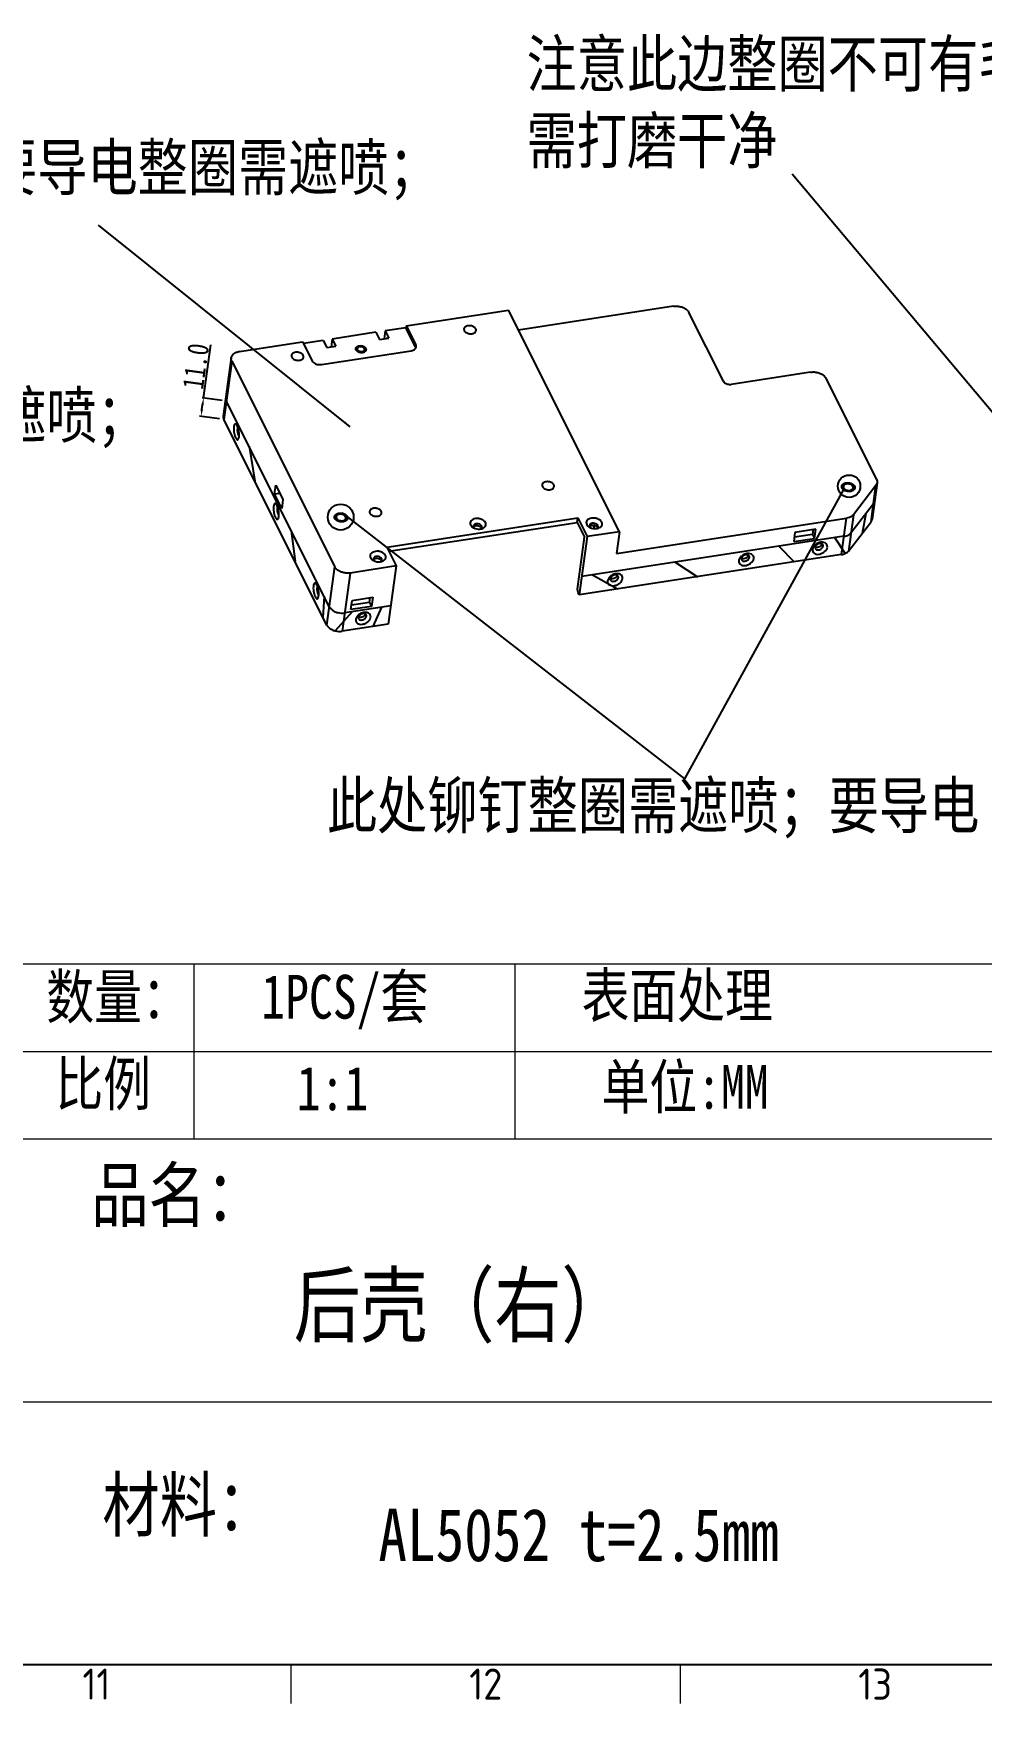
# Model space of a CAD drawing. Header units: inches. Extents: x 15988 to 16924, y -985 to -323.
# Drawn here: x 16586.7 to 16722.3, y -968.2 to -729.3 of the extents above; entities that cross this region are included whole.
import ezdxf
from ezdxf.enums import TextEntityAlignment as Align

# ---------------------------------------------------------------- set-up
doc = ezdxf.new("R2010")
doc.units = ezdxf.units.IN
doc.header["$MEASUREMENT"] = 0
doc.layers.add('DIM', color=1, linetype='Continuous', lineweight=5)
for name, color, linetype in [('图框', 7, 'Continuous'), ('明细栏', 4, 'Continuous'), ('注释', 5, 'Continuous')]:
    doc.layers.add(name, color=color, linetype=linetype)
doc.styles.add('ISO Proportional', font='isocp.shx')
doc.styles.add('字母和汉字', font='arial.ttf', dxfattribs={"width": 0.8})
doc.styles.add('汉字专用', font='', dxfattribs={"width": 0.8})
doc.styles.get('汉字专用').set_extended_font_data('SimSun')
doc.dimstyles.new('1', dxfattribs={"dimtxt": 3, "dimasz": 1, "dimexe": 0.2, "dimexo": 0.625, "dimgap": 0.2, "dimtad": 1, "dimdec": 1, "dimzin": 1, "dimdsep": 46, "dimtxsty": '汉字专用', "dimcen": 2.5, "dimclrd": 256, "dimclre": 256, "dimclrt": 256, "dimadec": 0, "dimazin": 0, "dimtfac": 1, "dimtdec": 1, "dimtmove": 0, "dimatfit": 3, "dimfxl": 0, "dimarcsym": 0})

# ---------------------------------------------------------------- blocks, each defined once
blk = doc.blocks.new('*D103')
at = {"layer": 'Defpoints', "color": 0}
for p in [(16611.07, -781.47), (16614.35, -781.91), (16613.99, -784.53)]:
    blk.add_point(p, dxfattribs=at)
at = {"layer": 'DIM', "lineweight": -2}
for p, q in [((16611.07, -781.47), (16612.11, -773.84)), ((16610.85, -783.09), (16610.93, -782.46)), ((16613.73, -781.83), (16610.87, -781.44)), ((16613.37, -784.45), (16610.51, -784.06))]:
    blk.add_line(p, q, dxfattribs=at)
at = {"layer": 'DIM'}
for points in [[(16610.68, -783.07), (16611.01, -783.11), (16610.71, -784.08)], [(16611.1, -782.48), (16610.77, -782.44), (16611.07, -781.47)]]:
    blk.add_solid(points, dxfattribs=at)
at = {"layer": 'DIM', "insert": (16609.97, -776.93), "char_height": 3, "attachment_point": 5, "rotation": 82.2252, "style": '汉字专用'}
blk.add_mtext('11.0', dxfattribs=at)

msp = doc.modelspace()

# ---------------------------------------------------------------- linework, layer by layer
at = {"color": 7, "linetype": 'Continuous'}
for p, q in [((16640.05, -771.15), (16654.7, -768.9)), ((16670.55, -800.58), (16654.7, -768.9)), ((16678.29, -768.35), (16656.12, -771.75)), ((16640.02, -771.41), (16637.06, -771.87)), ((16640.05, -771.15), (16640.02, -771.41)), ((16641.39, -774.14), (16640.02, -771.41)), ((16640.05, -771.15), (16641.42, -773.88)), ((16685.42, -779.07), (16680.5, -769.24)), ((16616.2, -774.81), (16625.25, -773.42)), ((16625.25, -773.42), (16626.62, -776.15)), ((16628.17, -773.23), (16625.37, -773.66)), ((16628.17, -773.23), (16628.69, -774.25)), ((16629.49, -773.03), (16629.34, -774.15)), ((16635.74, -772.07), (16629.49, -773.03)), ((16629.49, -773.03), (16630, -774.05)), ((16635.74, -772.07), (16636.25, -773.09)), ((16636.25, -773.09), (16637.57, -772.89)), ((16637.06, -771.87), (16636.9, -772.99)), ((16637.06, -771.87), (16637.57, -772.89)), ((16637.29, -772.83), (16637.27, -772.94)), ((16637.29, -772.83), (16637.34, -772.93)), ((16615.04, -775.71), (16613.9, -784.04)), ((16627.94, -776.68), (16640.78, -774.71)), ((16628.69, -774.25), (16630, -774.05)), ((16629.72, -773.99), (16629.71, -774.1)), ((16629.72, -773.99), (16629.77, -774.09)), ((16633.35, -774.03), (16633.25, -774.05)), ((16641.39, -774.14), (16641.42, -773.88)), ((16615.13, -776.2), (16613.99, -784.53)), ((16615.13, -776.2), (16629.84, -805.6)), ((16697.88, -777.77), (16686.53, -779.51)), ((16707.32, -793.09), (16700.1, -778.65)), ((16628.71, -813.93), (16613.99, -784.53)), ((16616.1, -787.26), (16616.15, -787.05)), ((16621.24, -795.23), (16621.42, -793.92)), ((16622.01, -795.11), (16621.24, -795.23)), ((16622.27, -797.28), (16621.24, -795.23)), ((16621.42, -793.92), (16622.44, -795.97)), ((16702.45, -794.44), (16702.4, -794.37)), ((16707.24, -793.97), (16704.01, -798.15)), ((16706.53, -799.16), (16707.24, -793.97)), ((16707.41, -793.58), (16706.7, -798.77)), ((16622.44, -795.97), (16622.27, -797.28)), ((16621.79, -798.64), (16621.84, -798.42)), ((16629.91, -798.78), (16629.87, -798.71)), ((16637.29, -802.79), (16664.6, -798.6)), ((16637.59, -803.38), (16664.51, -799.25)), ((16664.51, -799.25), (16664.6, -798.6)), ((16664.51, -799.25), (16665.57, -801.37)), ((16664.6, -798.6), (16665.95, -801.28)), ((16667.04, -800.14), (16666.78, -799.64)), ((16670.13, -803.71), (16703.01, -798.66)), ((16702.3, -803.86), (16703.01, -798.66)), ((16704.01, -798.15), (16703.3, -803.35)), ((16703.3, -803.35), (16706.53, -799.16)), ((16664.56, -808.78), (16665.57, -801.37)), ((16665.95, -801.28), (16664.81, -809.61)), ((16670.55, -800.58), (16665.95, -801.28)), ((16670.55, -800.58), (16670.13, -803.71)), ((16695.66, -800.69), (16695.49, -801.99)), ((16695.49, -801.99), (16698.45, -801.54)), ((16698.16, -800.97), (16695.57, -801.37)), ((16698.62, -800.23), (16695.66, -800.69)), ((16698.25, -800.29), (16698.16, -800.97)), ((16698.16, -800.97), (16698.45, -801.54)), ((16698.45, -801.54), (16698.62, -800.23)), ((16637.29, -802.79), (16638.64, -805.48)), ((16702.3, -803.86), (16664.81, -809.61)), ((16688.07, -804.44), (16688, -804.41)), ((16698.6, -802.82), (16698.53, -802.8)), ((16628.71, -813.93), (16629.84, -805.6)), ((16632.06, -806.49), (16630.92, -814.81)), ((16638.64, -805.48), (16632.06, -806.49)), ((16638.64, -805.48), (16637.5, -813.8)), ((16664.64, -809.27), (16664.56, -808.78)), ((16664.81, -809.61), (16664.64, -809.27)), ((16669.31, -807.32), (16669.25, -807.29)), ((16627.49, -810.02), (16627.54, -809.8)), ((16632.15, -811.71), (16632.33, -810.41)), ((16635.11, -811.26), (16632.15, -811.71)), ((16634.83, -810.69), (16632.24, -811.09)), ((16632.33, -810.41), (16635.29, -809.95)), ((16634.83, -810.69), (16634.92, -810.01)), ((16634.83, -810.69), (16635.11, -811.26)), ((16635.29, -809.95), (16635.11, -811.26)), ((16637.5, -813.8), (16630.92, -814.81)), ((16633.29, -812.85), (16633.22, -812.82))]:
    msp.add_line(p, q, dxfattribs=at)
at = {"color": 2, "linetype": 'Continuous'}
for p, q in [((16629.06, -811.31), (16614.35, -781.91)), ((16617.58, -788.37), (16618.42, -793.37)), ((16703.65, -800.75), (16706.89, -796.57)), ((16705.78, -798), (16705.25, -800.82)), ((16623.62, -800.44), (16624.16, -804.85)), ((16702.66, -801.24), (16665.17, -807)), ((16701.36, -801.44), (16702.85, -803.7)), ((16693.34, -802.67), (16695.54, -804.9)), ((16666.72, -806.76), (16670.3, -808.77)), ((16678.51, -804.95), (16681.7, -807.02)), ((16628.31, -809.82), (16628.16, -812.83)), ((16637.86, -811.19), (16631.28, -812.2)), ((16636.54, -811.39), (16635.31, -814.14)), ((16632.33, -812.04), (16629.91, -814.76))]:
    msp.add_line(p, q, dxfattribs=at)
for centre, radius in [((16703.4, -794.08), 1.6), ((16630.69, -798.49), 1.85)]:
    msp.add_circle(centre, radius, dxfattribs=at)
at = {"color": 7, "linetype": 'Continuous'}
for centre, radius, start, end in [((16633.17, -774.43), 0.325, 172.2756, 184.0852), ((16633.98, -774.54), 0.302, 352.2178, 358.3883), ((16633.99, -774.54), 0.325, 352.2756, 4.0852), ((16702.9, -794.1), 0.564, 206.6045, 209.1925), ((16630.36, -798.44), 0.564, 206.6045, 209.1925), ((16650.18, -799.64), 0.565, 228.1492, 230.5476), ((16650.49, -800.18), 0.367, 26.6277, 30.9205), ((16650.51, -800.17), 0.337, 19.9609, 26.6361), ((16650.62, -799.89), 0.264, 352.2207, 358.6869), ((16666.8, -799.58), 0.565, 228.1492, 230.5476), ((16667.11, -800.12), 0.367, 26.6277, 30.9205), ((16667.13, -800.11), 0.337, 19.9609, 26.6361), ((16667.24, -799.83), 0.264, 352.2207, 358.6869), ((16699.59, -803.69), 1.61, 106.4906, 111.6793), ((16635.87, -804.33), 0.565, 228.1492, 230.5476), ((16636.18, -804.87), 0.367, 26.6277, 30.9205), ((16636.21, -804.85), 0.337, 19.9609, 26.6361), ((16636.31, -804.58), 0.264, 352.2207, 358.6869), ((16689.07, -805.31), 1.61, 106.4906, 111.6793), ((16670.31, -808.18), 1.61, 106.4906, 111.6793), ((16634.28, -813.71), 1.61, 106.4906, 111.6793)]:
    msp.add_arc(centre, radius, start, end, dxfattribs=at)
for points, knots in [([(16678.29, -768.35), (16678.51, -768.32), (16678.91, -768.31), (16679.46, -768.43), (16680.02, -768.67), (16680.38, -768.99), (16680.5, -769.24)], [0, 0, 0, 0, 0.268043, 0.471751, 0.666787, 1, 1, 1, 1]), ([(16650.01, -771.58), (16649.94, -771.44), (16649.72, -771.26), (16649.38, -771.15), (16649.09, -771.11), (16648.81, -771.15), (16648.57, -771.24), (16648.39, -771.39), (16648.33, -771.52), (16648.32, -771.59)], [0, 0, 0, 0, 0.240368, 0.382103, 0.527399, 0.666911, 0.793036, 0.902582, 1, 1, 1, 1]), ([(16648.32, -771.59), (16648.32, -771.61), (16648.32, -771.69), (16648.34, -771.78), (16648.37, -771.83)], [0, 0, 0, 0, 0.243299, 1, 1, 1, 1]), ([(16648.37, -771.83), (16648.44, -771.98), (16648.66, -772.16), (16649, -772.27), (16649.29, -772.3), (16649.57, -772.27), (16649.81, -772.18), (16649.99, -772.03), (16650.05, -771.89), (16650.06, -771.83)], [0, 0, 0, 0, 0.240368, 0.382103, 0.527399, 0.666911, 0.793036, 0.902582, 1, 1, 1, 1]), ([(16650.06, -771.83), (16650.06, -771.81), (16650.07, -771.72), (16650.04, -771.64), (16650.01, -771.58)], [0, 0, 0, 0, 0.243299, 1, 1, 1, 1]), ([(16615.13, -776.2), (16615.09, -776.12), (16615.03, -775.96), (16615.03, -775.79), (16615.04, -775.71)], [0, 0, 0, 0, 0.513186, 1, 1, 1, 1]), ([(16615.04, -775.71), (16615.05, -775.6), (16615.14, -775.38), (16615.4, -775.1), (16615.77, -774.91), (16616.05, -774.83), (16616.2, -774.81)], [0, 0, 0, 0, 0.212761, 0.445426, 0.708143, 1, 1, 1, 1]), ([(16623.65, -775.38), (16623.65, -775.4), (16623.64, -775.48), (16623.66, -775.56), (16623.69, -775.62)], [0, 0, 0, 0, 0.243299, 1, 1, 1, 1]), ([(16625.34, -775.37), (16625.26, -775.22), (16625.04, -775.05), (16624.7, -774.93), (16624.41, -774.9), (16624.13, -774.93), (16623.89, -775.03), (16623.72, -775.18), (16623.66, -775.31), (16623.65, -775.38)], [0, 0, 0, 0, 0.240368, 0.382103, 0.527399, 0.666911, 0.793036, 0.902582, 1, 1, 1, 1]), ([(16623.69, -775.62), (16623.77, -775.77), (16623.99, -775.94), (16624.33, -776.06), (16624.62, -776.09), (16624.9, -776.06), (16625.14, -775.96), (16625.31, -775.81), (16625.37, -775.68), (16625.38, -775.61)], [0, 0, 0, 0, 0.240368, 0.382103, 0.527399, 0.666911, 0.793036, 0.902582, 1, 1, 1, 1]), ([(16625.38, -775.61), (16625.38, -775.59), (16625.39, -775.51), (16625.37, -775.43), (16625.34, -775.37)], [0, 0, 0, 0, 0.243299, 1, 1, 1, 1]), ([(16626.62, -776.15), (16626.66, -776.25), (16626.87, -776.48), (16627.34, -776.69), (16627.74, -776.71), (16627.94, -776.68)], [0, 0, 0, 0, 0.215106, 0.59679, 1, 1, 1, 1]), ([(16632.85, -774.38), (16632.86, -774.36), (16632.87, -774.31), (16632.9, -774.25), (16632.95, -774.19), (16633.03, -774.11), (16633.16, -774.04), (16633.28, -774.01), (16633.34, -774)], [0, 0, 0, 0, 0.105385, 0.213506, 0.326693, 0.446598, 0.708772, 1, 1, 1, 1]), ([(16632.89, -774.59), (16632.88, -774.57), (16632.86, -774.52), (16632.85, -774.47), (16632.85, -774.45)], [0, 0, 0, 0, 0.511202, 1, 1, 1, 1]), ([(16632.89, -774.39), (16632.89, -774.4), (16632.88, -774.47), (16632.9, -774.54), (16632.93, -774.58)], [0, 0, 0, 0, 0.243304, 1, 1, 1, 1]), ([(16633.82, -774.96), (16633.73, -774.98), (16633.59, -774.98), (16633.4, -774.94), (16633.26, -774.9), (16633.14, -774.84), (16633.04, -774.77), (16632.95, -774.68), (16632.91, -774.62), (16632.89, -774.59)], [0, 0, 0, 0, 0.266822, 0.40266, 0.536019, 0.664191, 0.784975, 0.896982, 1, 1, 1, 1]), ([(16632.93, -774.58), (16632.98, -774.7), (16633.23, -774.89), (16633.59, -774.96), (16633.89, -774.93), (16634.08, -774.86), (16634.22, -774.74), (16634.27, -774.63), (16634.28, -774.58)], [0, 0, 0, 0, 0.240815, 0.526509, 0.666295, 0.792643, 0.902397, 1, 1, 1, 1]), ([(16633.25, -774.05), (16633.21, -774.06), (16633.09, -774.1), (16632.98, -774.19), (16632.94, -774.26)], [0, 0, 0, 0, 0.279513, 1, 1, 1, 1]), ([(16634.08, -774.41), (16634.06, -774.36), (16634.01, -774.31), (16633.93, -774.25), (16633.84, -774.19), (16633.7, -774.14), (16633.52, -774.13), (16633.36, -774.14), (16633.23, -774.19), (16633.15, -774.25), (16633.11, -774.3), (16633.08, -774.35), (16633.07, -774.39), (16633.06, -774.41)], [0, 0, 0, 0, 0.112999, 0.175945, 0.24262, 0.383707, 0.528307, 0.667179, 0.792703, 0.849452, 0.902274, 0.951998, 1, 1, 1, 1]), ([(16633.06, -774.41), (16633.06, -774.43), (16633.06, -774.49), (16633.08, -774.53), (16633.09, -774.56)], [0, 0, 0, 0, 0.486808, 1, 1, 1, 1]), ([(16633.09, -774.56), (16633.11, -774.6), (16633.16, -774.66), (16633.24, -774.72), (16633.33, -774.77), (16633.47, -774.82), (16633.65, -774.84), (16633.81, -774.82), (16633.94, -774.77), (16634.02, -774.71), (16634.06, -774.67), (16634.09, -774.61), (16634.1, -774.57), (16634.1, -774.55)], [0, 0, 0, 0, 0.112999, 0.175945, 0.24262, 0.383707, 0.528307, 0.667179, 0.792703, 0.849452, 0.902274, 0.951998, 1, 1, 1, 1]), ([(16633.34, -774), (16633.44, -773.99), (16633.58, -773.99), (16633.77, -774.02), (16633.9, -774.06), (16634.03, -774.12), (16634.13, -774.19), (16634.22, -774.28), (16634.26, -774.34), (16634.28, -774.38)], [0, 0, 0, 0, 0.266822, 0.40266, 0.536019, 0.664191, 0.784975, 0.896982, 1, 1, 1, 1]), ([(16634.24, -774.38), (16634.21, -774.32), (16634.07, -774.16), (16633.75, -774.02), (16633.48, -774.01), (16633.35, -774.03)], [0, 0, 0, 0, 0.215237, 0.59744, 1, 1, 1, 1]), ([(16633.39, -774.79), (16633.44, -774.78), (16633.54, -774.79), (16633.64, -774.81), (16633.69, -774.83)], [0, 0, 0, 0, 0.499985, 1, 1, 1, 1]), ([(16634.32, -774.58), (16634.31, -774.6), (16634.3, -774.65), (16634.27, -774.72), (16634.22, -774.78), (16634.14, -774.85), (16634.01, -774.92), (16633.89, -774.95), (16633.82, -774.96)], [0, 0, 0, 0, 0.105385, 0.213506, 0.326693, 0.446598, 0.708772, 1, 1, 1, 1]), ([(16634.1, -774.55), (16634.11, -774.53), (16634.11, -774.48), (16634.09, -774.43), (16634.08, -774.41)], [0, 0, 0, 0, 0.486808, 1, 1, 1, 1]), ([(16634.28, -774.54), (16634.28, -774.53), (16634.28, -774.47), (16634.26, -774.42), (16634.24, -774.38)], [0, 0, 0, 0, 0.242997, 1, 1, 1, 1]), ([(16634.28, -774.38), (16634.29, -774.4), (16634.31, -774.44), (16634.32, -774.49), (16634.32, -774.51)], [0, 0, 0, 0, 0.511202, 1, 1, 1, 1]), ([(16640.78, -774.71), (16640.87, -774.7), (16641.04, -774.66), (16641.26, -774.54), (16641.41, -774.38), (16641.47, -774.24), (16641.47, -774.17)], [0, 0, 0, 0, 0.291833, 0.554624, 0.787273, 1, 1, 1, 1]), ([(16641.39, -774.14), (16641.39, -774.16), (16641.42, -774.21), (16641.43, -774.27), (16641.44, -774.31)], [0, 0, 0, 0, 0.257869, 1, 1, 1, 1]), ([(16641.47, -774.17), (16641.48, -774.15), (16641.48, -774.05), (16641.46, -773.95), (16641.42, -773.88)], [0, 0, 0, 0, 0.243161, 1, 1, 1, 1]), ([(16697.88, -777.77), (16698.1, -777.73), (16698.5, -777.73), (16699.05, -777.85), (16699.61, -778.09), (16699.97, -778.4), (16700.1, -778.65)], [0, 0, 0, 0, 0.268043, 0.471751, 0.666787, 1, 1, 1, 1]), ([(16685.42, -779.07), (16685.46, -779.15), (16685.63, -779.34), (16686.03, -779.51), (16686.36, -779.53), (16686.53, -779.51)], [0, 0, 0, 0, 0.215106, 0.59679, 1, 1, 1, 1]), ([(16613.9, -784.04), (16613.89, -784.12), (16613.89, -784.29), (16613.95, -784.45), (16613.99, -784.53)], [0, 0, 0, 0, 0.486971, 1, 1, 1, 1]), ([(16615.41, -785.57), (16615.39, -785.68), (16615.38, -785.93), (16615.41, -786.3), (16615.49, -786.68), (16615.58, -786.97), (16615.66, -787.17), (16615.73, -787.28), (16615.8, -787.37), (16615.87, -787.42), (16615.94, -787.44), (16616.01, -787.41), (16616.06, -787.35), (16616.08, -787.29), (16616.1, -787.26)], [0, 0, 0, 0, 0.150125, 0.322417, 0.497729, 0.656329, 0.723985, 0.781658, 0.828553, 0.86508, 0.894067, 0.921988, 0.956026, 1, 1, 1, 1]), ([(16615.79, -785.3), (16615.78, -785.27), (16615.74, -785.23), (16615.67, -785.19), (16615.61, -785.18), (16615.55, -785.2), (16615.5, -785.26), (16615.44, -785.38), (16615.42, -785.49), (16615.41, -785.57)], [0, 0, 0, 0, 0.135895, 0.243279, 0.330893, 0.416529, 0.519129, 0.649276, 1, 1, 1, 1]), ([(16616.15, -787.05), (16616.17, -786.9), (16616.17, -786.57), (16616.11, -786.09), (16615.99, -785.66), (16615.87, -785.39), (16615.79, -785.3)], [0, 0, 0, 0, 0.248492, 0.531891, 0.798136, 1, 1, 1, 1]), ([(16615.98, -785.67), (16615.96, -785.69), (16615.92, -785.75), (16615.91, -785.82), (16615.91, -785.86)], [0, 0, 0, 0, 0.40676, 1, 1, 1, 1]), ([(16615.91, -785.86), (16615.89, -786), (16615.91, -786.3), (16615.98, -786.58), (16616.04, -786.71)], [0, 0, 0, 0, 0.5039, 1, 1, 1, 1]), ([(16616.04, -786.71), (16616.06, -786.74), (16616.09, -786.8), (16616.13, -786.84), (16616.16, -786.85)], [0, 0, 0, 0, 0.588158, 1, 1, 1, 1]), ([(16659.49, -793.89), (16659.49, -793.91), (16659.48, -793.99), (16659.5, -794.08), (16659.53, -794.13)], [0, 0, 0, 0, 0.243299, 1, 1, 1, 1]), ([(16661.18, -793.88), (16661.1, -793.74), (16660.88, -793.56), (16660.54, -793.45), (16660.25, -793.41), (16659.97, -793.45), (16659.73, -793.54), (16659.56, -793.69), (16659.5, -793.82), (16659.49, -793.89)], [0, 0, 0, 0, 0.240368, 0.382103, 0.527399, 0.666911, 0.793036, 0.902582, 1, 1, 1, 1]), ([(16659.53, -794.13), (16659.61, -794.28), (16659.83, -794.45), (16660.17, -794.57), (16660.46, -794.6), (16660.74, -794.57), (16660.98, -794.48), (16661.15, -794.33), (16661.21, -794.19), (16661.22, -794.13)], [0, 0, 0, 0, 0.240368, 0.382103, 0.527399, 0.666911, 0.793036, 0.902582, 1, 1, 1, 1]), ([(16661.22, -794.13), (16661.22, -794.11), (16661.23, -794.02), (16661.21, -793.94), (16661.18, -793.88)], [0, 0, 0, 0, 0.243299, 1, 1, 1, 1]), ([(16702.34, -794.08), (16702.35, -794.05), (16702.37, -793.98), (16702.42, -793.88), (16702.5, -793.8), (16702.6, -793.72), (16702.73, -793.66), (16702.86, -793.62), (16703.01, -793.59), (16703.22, -793.58), (16703.43, -793.6), (16703.63, -793.66), (16703.78, -793.72), (16703.9, -793.79), (16704.05, -793.9), (16704.13, -794), (16704.17, -794.08)], [0, 0, 0, 0, 0.047961, 0.097644, 0.150421, 0.207122, 0.268016, 0.332888, 0.40114, 0.471899, 0.616376, 0.687983, 0.757584, 0.824203, 0.887097, 1, 1, 1, 1]), ([(16702.39, -794.35), (16702.37, -794.31), (16702.35, -794.24), (16702.34, -794.15), (16702.34, -794.11), (16702.34, -794.08)], [0, 0, 0, 0, 0.512402, 0.757928, 1, 1, 1, 1]), ([(16704.1, -794.09), (16704.03, -793.94), (16703.81, -793.77), (16703.47, -793.65), (16703.18, -793.62), (16702.9, -793.65), (16702.66, -793.74), (16702.48, -793.89), (16702.42, -794.03), (16702.41, -794.09)], [0, 0, 0, 0, 0.240358, 0.382096, 0.527397, 0.66691, 0.793037, 0.902586, 1, 1, 1, 1]), ([(16702.41, -794.09), (16702.41, -794.11), (16702.41, -794.2), (16702.43, -794.28), (16702.46, -794.34)], [0, 0, 0, 0, 0.243292, 1, 1, 1, 1]), ([(16704.22, -794.34), (16704.21, -794.37), (16704.19, -794.44), (16704.14, -794.53), (16704.07, -794.62), (16703.94, -794.72), (16703.78, -794.79), (16703.61, -794.83), (16703.41, -794.85), (16703.16, -794.83), (16702.92, -794.77), (16702.74, -794.69), (16702.59, -794.6), (16702.5, -794.51), (16702.45, -794.44)], [0, 0, 0, 0, 0.047594, 0.096722, 0.148636, 0.204142, 0.326501, 0.393149, 0.462492, 0.605417, 0.747448, 0.815727, 0.880985, 1, 1, 1, 1]), ([(16702.46, -794.34), (16702.53, -794.48), (16702.75, -794.66), (16703.09, -794.77), (16703.38, -794.81), (16703.66, -794.77), (16703.9, -794.68), (16704.08, -794.53), (16704.14, -794.4), (16704.15, -794.33)], [0, 0, 0, 0, 0.240358, 0.382096, 0.527397, 0.66691, 0.793037, 0.902586, 1, 1, 1, 1]), ([(16702.59, -794.12), (16702.58, -794.15), (16702.58, -794.22), (16702.61, -794.28), (16702.62, -794.31)], [0, 0, 0, 0, 0.486808, 1, 1, 1, 1]), ([(16703.94, -794.11), (16703.91, -794.06), (16703.85, -793.98), (16703.74, -793.9), (16703.61, -793.83), (16703.43, -793.76), (16703.2, -793.74), (16702.97, -793.76), (16702.81, -793.83), (16702.7, -793.9), (16702.64, -793.97), (16702.6, -794.04), (16702.59, -794.09), (16702.59, -794.12)], [0, 0, 0, 0, 0.112999, 0.175945, 0.24262, 0.383707, 0.528307, 0.667179, 0.792703, 0.849452, 0.902274, 0.951998, 1, 1, 1, 1]), ([(16702.62, -794.31), (16702.65, -794.37), (16702.71, -794.44), (16702.82, -794.53), (16702.95, -794.6), (16703.13, -794.66), (16703.36, -794.69), (16703.58, -794.66), (16703.75, -794.6), (16703.85, -794.52), (16703.91, -794.46), (16703.96, -794.38), (16703.97, -794.33), (16703.97, -794.31)], [0, 0, 0, 0, 0.112999, 0.175945, 0.24262, 0.383707, 0.528307, 0.667179, 0.792703, 0.849452, 0.902274, 0.951998, 1, 1, 1, 1]), ([(16703.97, -794.31), (16703.98, -794.27), (16703.98, -794.21), (16703.95, -794.14), (16703.94, -794.11)], [0, 0, 0, 0, 0.486808, 1, 1, 1, 1]), ([(16704.15, -794.33), (16704.15, -794.31), (16704.15, -794.23), (16704.13, -794.14), (16704.1, -794.09)], [0, 0, 0, 0, 0.243292, 1, 1, 1, 1]), ([(16704.17, -794.08), (16704.19, -794.12), (16704.21, -794.18), (16704.22, -794.27), (16704.22, -794.32), (16704.22, -794.34)], [0, 0, 0, 0, 0.512402, 0.757928, 1, 1, 1, 1]), ([(16707.41, -793.58), (16707.41, -793.61), (16707.38, -793.75), (16707.31, -793.88), (16707.24, -793.97)], [0, 0, 0, 0, 0.244811, 1, 1, 1, 1]), ([(16707.32, -793.09), (16707.36, -793.17), (16707.42, -793.33), (16707.42, -793.5), (16707.41, -793.58)], [0, 0, 0, 0, 0.513072, 1, 1, 1, 1]), ([(16621.1, -796.94), (16621.09, -797.06), (16621.08, -797.3), (16621.11, -797.68), (16621.18, -798.06), (16621.27, -798.35), (16621.36, -798.55), (16621.43, -798.66), (16621.49, -798.74), (16621.56, -798.8), (16621.64, -798.82), (16621.7, -798.79), (16621.76, -798.72), (16621.78, -798.67), (16621.79, -798.64)], [0, 0, 0, 0, 0.150125, 0.322417, 0.497729, 0.656329, 0.723985, 0.781658, 0.828553, 0.86508, 0.894067, 0.921988, 0.956026, 1, 1, 1, 1]), ([(16621.49, -796.68), (16621.47, -796.65), (16621.43, -796.61), (16621.37, -796.57), (16621.3, -796.55), (16621.24, -796.58), (16621.19, -796.63), (16621.13, -796.75), (16621.11, -796.86), (16621.1, -796.94)], [0, 0, 0, 0, 0.135895, 0.243279, 0.330893, 0.416529, 0.519129, 0.649276, 1, 1, 1, 1]), ([(16621.84, -798.42), (16621.86, -798.27), (16621.86, -797.95), (16621.8, -797.47), (16621.68, -797.03), (16621.56, -796.77), (16621.49, -796.68)], [0, 0, 0, 0, 0.248492, 0.531891, 0.798136, 1, 1, 1, 1]), ([(16621.6, -797.23), (16621.58, -797.38), (16621.6, -797.67), (16621.67, -797.96), (16621.74, -798.09)], [0, 0, 0, 0, 0.5039, 1, 1, 1, 1]), ([(16621.67, -797.05), (16621.65, -797.06), (16621.62, -797.13), (16621.61, -797.19), (16621.6, -797.23)], [0, 0, 0, 0, 0.40676, 1, 1, 1, 1]), ([(16636.5, -797.67), (16636.43, -797.52), (16636.21, -797.35), (16635.87, -797.23), (16635.58, -797.2), (16635.3, -797.23), (16635.06, -797.33), (16634.88, -797.48), (16634.82, -797.61), (16634.81, -797.68)], [0, 0, 0, 0, 0.240368, 0.382103, 0.527399, 0.666911, 0.793036, 0.902582, 1, 1, 1, 1]), ([(16634.81, -797.68), (16634.81, -797.7), (16634.8, -797.78), (16634.83, -797.86), (16634.86, -797.92)], [0, 0, 0, 0, 0.243299, 1, 1, 1, 1]), ([(16636.55, -797.91), (16636.55, -797.89), (16636.55, -797.81), (16636.53, -797.73), (16636.5, -797.67)], [0, 0, 0, 0, 0.243299, 1, 1, 1, 1]), ([(16621.74, -798.09), (16621.75, -798.12), (16621.79, -798.18), (16621.83, -798.22), (16621.85, -798.23)], [0, 0, 0, 0, 0.588158, 1, 1, 1, 1]), ([(16629.86, -798.69), (16629.83, -798.65), (16629.81, -798.58), (16629.8, -798.49), (16629.8, -798.45), (16629.81, -798.42)], [0, 0, 0, 0, 0.512402, 0.757928, 1, 1, 1, 1]), ([(16629.81, -798.42), (16629.81, -798.39), (16629.83, -798.32), (16629.89, -798.22), (16629.97, -798.14), (16630.07, -798.06), (16630.19, -798), (16630.33, -797.96), (16630.47, -797.93), (16630.68, -797.92), (16630.9, -797.94), (16631.1, -798), (16631.24, -798.06), (16631.37, -798.13), (16631.51, -798.24), (16631.59, -798.34), (16631.63, -798.42)], [0, 0, 0, 0, 0.047961, 0.097644, 0.150421, 0.207122, 0.268016, 0.332888, 0.40114, 0.471899, 0.616376, 0.687983, 0.757584, 0.824203, 0.887097, 1, 1, 1, 1]), ([(16629.88, -798.43), (16629.87, -798.45), (16629.87, -798.54), (16629.89, -798.62), (16629.92, -798.68)], [0, 0, 0, 0, 0.243299, 1, 1, 1, 1]), ([(16631.57, -798.43), (16631.49, -798.28), (16631.27, -798.11), (16630.93, -797.99), (16630.64, -797.96), (16630.36, -797.99), (16630.12, -798.08), (16629.94, -798.23), (16629.89, -798.37), (16629.88, -798.43)], [0, 0, 0, 0, 0.240368, 0.382103, 0.527399, 0.666911, 0.793036, 0.902582, 1, 1, 1, 1]), ([(16631.68, -798.68), (16631.68, -798.71), (16631.66, -798.78), (16631.61, -798.87), (16631.54, -798.96), (16631.41, -799.06), (16631.25, -799.13), (16631.07, -799.17), (16630.88, -799.19), (16630.63, -799.17), (16630.38, -799.11), (16630.21, -799.03), (16630.06, -798.94), (16629.96, -798.85), (16629.91, -798.78)], [0, 0, 0, 0, 0.047594, 0.096722, 0.148636, 0.204142, 0.326501, 0.393149, 0.462492, 0.605417, 0.747448, 0.815727, 0.880985, 1, 1, 1, 1]), ([(16629.92, -798.68), (16629.99, -798.82), (16630.22, -799), (16630.55, -799.11), (16630.85, -799.15), (16631.13, -799.11), (16631.37, -799.02), (16631.54, -798.87), (16631.6, -798.74), (16631.61, -798.67)], [0, 0, 0, 0, 0.240368, 0.382103, 0.527399, 0.666911, 0.793036, 0.902582, 1, 1, 1, 1]), ([(16631.4, -798.45), (16631.37, -798.4), (16631.31, -798.32), (16631.21, -798.24), (16631.08, -798.17), (16630.89, -798.1), (16630.66, -798.08), (16630.44, -798.1), (16630.27, -798.17), (16630.17, -798.24), (16630.11, -798.31), (16630.07, -798.38), (16630.05, -798.43), (16630.05, -798.46)], [0, 0, 0, 0, 0.112999, 0.175945, 0.24262, 0.383707, 0.528307, 0.667179, 0.792703, 0.849452, 0.902274, 0.951998, 1, 1, 1, 1]), ([(16630.05, -798.46), (16630.05, -798.49), (16630.05, -798.56), (16630.07, -798.62), (16630.09, -798.65)], [0, 0, 0, 0, 0.486808, 1, 1, 1, 1]), ([(16630.09, -798.65), (16630.11, -798.71), (16630.18, -798.78), (16630.28, -798.87), (16630.41, -798.94), (16630.59, -799), (16630.83, -799.03), (16631.05, -799), (16631.21, -798.94), (16631.32, -798.86), (16631.38, -798.8), (16631.42, -798.73), (16631.43, -798.67), (16631.44, -798.65)], [0, 0, 0, 0, 0.112999, 0.175945, 0.24262, 0.383707, 0.528307, 0.667179, 0.792703, 0.849452, 0.902274, 0.951998, 1, 1, 1, 1]), ([(16631.44, -798.65), (16631.44, -798.61), (16631.44, -798.55), (16631.42, -798.48), (16631.4, -798.45)], [0, 0, 0, 0, 0.486808, 1, 1, 1, 1]), ([(16631.61, -798.67), (16631.61, -798.65), (16631.62, -798.57), (16631.59, -798.48), (16631.57, -798.43)], [0, 0, 0, 0, 0.243299, 1, 1, 1, 1]), ([(16631.63, -798.42), (16631.65, -798.46), (16631.68, -798.52), (16631.69, -798.61), (16631.68, -798.66), (16631.68, -798.68)], [0, 0, 0, 0, 0.512402, 0.757928, 1, 1, 1, 1]), ([(16634.86, -797.92), (16634.93, -798.07), (16635.15, -798.24), (16635.49, -798.36), (16635.78, -798.39), (16636.06, -798.36), (16636.3, -798.26), (16636.48, -798.11), (16636.54, -797.98), (16636.55, -797.91)], [0, 0, 0, 0, 0.240368, 0.382103, 0.527399, 0.666911, 0.793036, 0.902582, 1, 1, 1, 1]), ([(16651.4, -799.29), (16651.29, -799.07), (16650.92, -798.82), (16650.4, -798.69), (16649.97, -798.69), (16649.58, -798.81), (16649.3, -799.02), (16649.16, -799.32), (16649.21, -799.53), (16649.26, -799.62)], [0, 0, 0, 0, 0.251658, 0.400275, 0.547897, 0.682614, 0.797902, 0.898211, 1, 1, 1, 1]), ([(16649.26, -799.62), (16649.28, -799.66), (16649.39, -799.83), (16649.55, -799.96), (16649.69, -800.03)], [0, 0, 0, 0, 0.227025, 1, 1, 1, 1]), ([(16649.67, -799.76), (16649.66, -799.81), (16649.67, -799.87), (16649.69, -799.92), (16649.7, -799.93)], [0, 0, 0, 0, 0.738069, 1, 1, 1, 1]), ([(16650.85, -799.76), (16650.8, -799.66), (16650.59, -799.49), (16650.27, -799.42), (16650.01, -799.45), (16649.84, -799.52), (16649.71, -799.62), (16649.67, -799.72), (16649.67, -799.76)], [0, 0, 0, 0, 0.240805, 0.526517, 0.666302, 0.792651, 0.902407, 1, 1, 1, 1]), ([(16649.68, -799.9), (16649.69, -799.89), (16649.72, -799.85), (16649.75, -799.83), (16649.78, -799.81)], [0, 0, 0, 0, 0.23969, 1, 1, 1, 1]), ([(16649.69, -800.03), (16649.77, -800.07), (16650.12, -800.21), (16650.51, -800.24), (16650.79, -800.18)], [0, 0, 0, 0, 0.247281, 1, 1, 1, 1]), ([(16649.7, -799.93), (16649.7, -799.95), (16649.73, -800), (16649.77, -800.04), (16649.8, -800.07)], [0, 0, 0, 0, 0.236058, 1, 1, 1, 1]), ([(16649.78, -799.81), (16649.84, -799.76), (16650.04, -799.69), (16650.38, -799.7), (16650.62, -799.81), (16650.71, -799.89)], [0, 0, 0, 0, 0.231812, 0.626029, 1, 1, 1, 1]), ([(16650.63, -800.2), (16650.65, -800.19), (16650.74, -800.15), (16650.81, -800.09), (16650.84, -800.03)], [0, 0, 0, 0, 0.27501, 1, 1, 1, 1]), ([(16650.71, -799.89), (16650.72, -799.9), (16650.75, -799.93), (16650.78, -799.97), (16650.8, -800)], [0, 0, 0, 0, 0.262049, 1, 1, 1, 1]), ([(16650.88, -799.9), (16650.88, -799.86), (16650.87, -799.81), (16650.86, -799.77), (16650.85, -799.76)], [0, 0, 0, 0, 0.739671, 1, 1, 1, 1]), ([(16650.95, -800.13), (16651.04, -800.1), (16651.22, -800.01), (16651.41, -799.8), (16651.48, -799.54), (16651.44, -799.37), (16651.4, -799.29)], [0, 0, 0, 0, 0.286402, 0.535536, 0.763443, 1, 1, 1, 1]), ([(16668.02, -799.23), (16667.91, -799.01), (16667.54, -798.75), (16667.02, -798.63), (16666.59, -798.63), (16666.2, -798.74), (16665.92, -798.95), (16665.78, -799.26), (16665.83, -799.47), (16665.88, -799.56)], [0, 0, 0, 0, 0.251658, 0.400275, 0.547897, 0.682614, 0.797902, 0.898211, 1, 1, 1, 1]), ([(16665.88, -799.56), (16665.9, -799.6), (16666.01, -799.77), (16666.17, -799.89), (16666.31, -799.97)], [0, 0, 0, 0, 0.227025, 1, 1, 1, 1]), ([(16666.29, -799.7), (16666.28, -799.74), (16666.29, -799.8), (16666.31, -799.86), (16666.32, -799.87)], [0, 0, 0, 0, 0.738069, 1, 1, 1, 1]), ([(16667.47, -799.69), (16667.42, -799.59), (16667.21, -799.43), (16666.89, -799.36), (16666.63, -799.39), (16666.46, -799.46), (16666.33, -799.56), (16666.29, -799.65), (16666.29, -799.7)], [0, 0, 0, 0, 0.240805, 0.526517, 0.666302, 0.792651, 0.902407, 1, 1, 1, 1]), ([(16666.3, -799.83), (16666.31, -799.82), (16666.34, -799.79), (16666.37, -799.76), (16666.4, -799.74)], [0, 0, 0, 0, 0.23969, 1, 1, 1, 1]), ([(16666.31, -799.97), (16666.39, -800.01), (16666.74, -800.15), (16667.13, -800.17), (16667.41, -800.11)], [0, 0, 0, 0, 0.247281, 1, 1, 1, 1]), ([(16666.32, -799.87), (16666.32, -799.88), (16666.35, -799.93), (16666.39, -799.97), (16666.42, -800)], [0, 0, 0, 0, 0.236058, 1, 1, 1, 1]), ([(16666.4, -799.74), (16666.46, -799.7), (16666.66, -799.62), (16667, -799.63), (16667.24, -799.74), (16667.33, -799.83)], [0, 0, 0, 0, 0.231812, 0.626029, 1, 1, 1, 1]), ([(16667.25, -800.14), (16667.27, -800.13), (16667.36, -800.09), (16667.43, -800.03), (16667.46, -799.97)], [0, 0, 0, 0, 0.27501, 1, 1, 1, 1]), ([(16667.33, -799.83), (16667.34, -799.83), (16667.37, -799.87), (16667.4, -799.9), (16667.42, -799.93)], [0, 0, 0, 0, 0.262049, 1, 1, 1, 1]), ([(16667.5, -799.84), (16667.5, -799.8), (16667.49, -799.75), (16667.48, -799.71), (16667.47, -799.69)], [0, 0, 0, 0, 0.739671, 1, 1, 1, 1]), ([(16667.57, -800.07), (16667.66, -800.03), (16667.84, -799.94), (16668.03, -799.73), (16668.1, -799.47), (16668.06, -799.3), (16668.02, -799.23)], [0, 0, 0, 0, 0.286402, 0.535536, 0.763443, 1, 1, 1, 1]), ([(16704.01, -798.15), (16703.96, -798.22), (16703.68, -798.49), (16703.3, -798.62), (16703.01, -798.66)], [0, 0, 0, 0, 0.222902, 1, 1, 1, 1]), ([(16706.53, -799.16), (16706.56, -799.13), (16706.64, -799.02), (16706.69, -798.88), (16706.7, -798.77)], [0, 0, 0, 0, 0.25927, 1, 1, 1, 1]), ([(16699, -802.2), (16698.94, -802.22), (16698.73, -802.32), (16698.54, -802.46), (16698.42, -802.59)], [0, 0, 0, 0, 0.255006, 1, 1, 1, 1]), ([(16699.17, -802.27), (16699.01, -802.29), (16698.74, -802.42), (16698.55, -802.68), (16698.53, -802.81)], [0, 0, 0, 0, 0.534084, 1, 1, 1, 1]), ([(16699.51, -802.31), (16699.49, -802.4), (16699.4, -802.57), (16699.17, -802.76), (16698.89, -802.86), (16698.68, -802.85), (16698.6, -802.82)], [0, 0, 0, 0, 0.228018, 0.491677, 0.760415, 1, 1, 1, 1]), ([(16700.29, -802.79), (16700.3, -802.67), (16700.27, -802.42), (16699.99, -802.15), (16699.58, -802.06), (16699.29, -802.1), (16699.14, -802.15)], [0, 0, 0, 0, 0.22225, 0.444444, 0.702451, 1, 1, 1, 1]), ([(16699.65, -802.45), (16699.64, -802.41), (16699.58, -802.35), (16699.42, -802.26), (16699.27, -802.25), (16699.17, -802.27)], [0, 0, 0, 0, 0.218288, 0.453834, 1, 1, 1, 1]), ([(16699.68, -802.64), (16699.68, -802.62), (16699.69, -802.56), (16699.67, -802.49), (16699.65, -802.45)], [0, 0, 0, 0, 0.2613, 1, 1, 1, 1]), ([(16637.09, -803.97), (16636.98, -803.75), (16636.62, -803.5), (16636.09, -803.37), (16635.66, -803.38), (16635.28, -803.49), (16634.99, -803.7), (16634.86, -804), (16634.91, -804.21), (16634.95, -804.3)], [0, 0, 0, 0, 0.251658, 0.400275, 0.547897, 0.682614, 0.797902, 0.898211, 1, 1, 1, 1]), ([(16634.95, -804.3), (16634.97, -804.34), (16635.08, -804.51), (16635.25, -804.64), (16635.38, -804.71)], [0, 0, 0, 0, 0.227025, 1, 1, 1, 1]), ([(16635.36, -804.45), (16635.35, -804.49), (16635.36, -804.55), (16635.38, -804.6), (16635.39, -804.62)], [0, 0, 0, 0, 0.738069, 1, 1, 1, 1]), ([(16636.54, -804.44), (16636.49, -804.34), (16636.28, -804.17), (16635.96, -804.11), (16635.7, -804.14), (16635.53, -804.2), (16635.41, -804.31), (16635.37, -804.4), (16635.36, -804.45)], [0, 0, 0, 0, 0.240805, 0.526517, 0.666302, 0.792651, 0.902407, 1, 1, 1, 1]), ([(16635.38, -804.58), (16635.38, -804.57), (16635.41, -804.54), (16635.44, -804.51), (16635.47, -804.49)], [0, 0, 0, 0, 0.23969, 1, 1, 1, 1]), ([(16635.38, -804.71), (16635.47, -804.75), (16635.81, -804.9), (16636.21, -804.92), (16636.48, -804.86)], [0, 0, 0, 0, 0.247281, 1, 1, 1, 1]), ([(16635.39, -804.62), (16635.4, -804.63), (16635.42, -804.68), (16635.46, -804.72), (16635.49, -804.75)], [0, 0, 0, 0, 0.236058, 1, 1, 1, 1]), ([(16635.47, -804.49), (16635.53, -804.45), (16635.73, -804.37), (16636.07, -804.38), (16636.31, -804.49), (16636.4, -804.57)], [0, 0, 0, 0, 0.231812, 0.626029, 1, 1, 1, 1]), ([(16636.32, -804.89), (16636.35, -804.88), (16636.43, -804.84), (16636.5, -804.77), (16636.54, -804.72)], [0, 0, 0, 0, 0.27501, 1, 1, 1, 1]), ([(16636.4, -804.57), (16636.41, -804.58), (16636.45, -804.61), (16636.48, -804.65), (16636.49, -804.68)], [0, 0, 0, 0, 0.262049, 1, 1, 1, 1]), ([(16636.58, -804.58), (16636.58, -804.55), (16636.57, -804.5), (16636.55, -804.45), (16636.54, -804.44)], [0, 0, 0, 0, 0.739671, 1, 1, 1, 1]), ([(16636.64, -804.82), (16636.74, -804.78), (16636.91, -804.69), (16637.11, -804.48), (16637.17, -804.22), (16637.13, -804.05), (16637.09, -803.97)], [0, 0, 0, 0, 0.286402, 0.535536, 0.763443, 1, 1, 1, 1]), ([(16687.62, -804.73), (16687.61, -804.84), (16687.63, -805.06), (16687.85, -805.32), (16688.19, -805.44), (16688.59, -805.44), (16689, -805.31), (16689.47, -805.02), (16689.73, -804.65), (16689.76, -804.4)], [0, 0, 0, 0, 0.104548, 0.207104, 0.322574, 0.455685, 0.600971, 0.747653, 1, 1, 1, 1]), ([(16687.89, -804.2), (16687.86, -804.24), (16687.73, -804.4), (16687.64, -804.59), (16687.62, -804.73)], [0, 0, 0, 0, 0.272255, 1, 1, 1, 1]), ([(16688.47, -803.81), (16688.42, -803.83), (16688.2, -803.93), (16688.01, -804.07), (16687.89, -804.2)], [0, 0, 0, 0, 0.255006, 1, 1, 1, 1]), ([(16688.64, -803.88), (16688.49, -803.91), (16688.21, -804.03), (16688.02, -804.29), (16688, -804.43)], [0, 0, 0, 0, 0.534084, 1, 1, 1, 1]), ([(16688, -804.43), (16688, -804.45), (16687.99, -804.51), (16688.01, -804.57), (16688.03, -804.61)], [0, 0, 0, 0, 0.2613, 1, 1, 1, 1]), ([(16688.03, -804.61), (16688.05, -804.65), (16688.1, -804.72), (16688.26, -804.81), (16688.42, -804.81), (16688.51, -804.8)], [0, 0, 0, 0, 0.218288, 0.453834, 1, 1, 1, 1]), ([(16688.98, -803.93), (16688.96, -804.01), (16688.87, -804.19), (16688.64, -804.37), (16688.36, -804.47), (16688.15, -804.47), (16688.07, -804.44)], [0, 0, 0, 0, 0.228018, 0.491677, 0.760415, 1, 1, 1, 1]), ([(16688.51, -804.8), (16688.67, -804.77), (16688.95, -804.65), (16689.13, -804.39), (16689.15, -804.25)], [0, 0, 0, 0, 0.534084, 1, 1, 1, 1]), ([(16689.76, -804.4), (16689.78, -804.29), (16689.75, -804.04), (16689.46, -803.77), (16689.05, -803.68), (16688.76, -803.72), (16688.61, -803.76)], [0, 0, 0, 0, 0.22225, 0.444444, 0.702451, 1, 1, 1, 1]), ([(16689.13, -804.07), (16689.11, -804.03), (16689.05, -803.96), (16688.89, -803.87), (16688.74, -803.87), (16688.64, -803.88)], [0, 0, 0, 0, 0.218288, 0.453834, 1, 1, 1, 1]), ([(16689.15, -804.25), (16689.16, -804.24), (16689.16, -804.17), (16689.15, -804.11), (16689.13, -804.07)], [0, 0, 0, 0, 0.2613, 1, 1, 1, 1]), ([(16698.15, -803.12), (16698.14, -803.22), (16698.16, -803.44), (16698.38, -803.7), (16698.72, -803.83), (16699.12, -803.82), (16699.53, -803.69), (16699.99, -803.4), (16700.25, -803.04), (16700.29, -802.79)], [0, 0, 0, 0, 0.104548, 0.207104, 0.322574, 0.455685, 0.600971, 0.747653, 1, 1, 1, 1]), ([(16698.42, -802.59), (16698.39, -802.63), (16698.26, -802.78), (16698.17, -802.97), (16698.15, -803.12)], [0, 0, 0, 0, 0.272255, 1, 1, 1, 1]), ([(16698.53, -802.81), (16698.53, -802.83), (16698.52, -802.89), (16698.54, -802.96), (16698.56, -803)], [0, 0, 0, 0, 0.2613, 1, 1, 1, 1]), ([(16698.56, -803), (16698.58, -803.03), (16698.63, -803.1), (16698.79, -803.19), (16698.94, -803.2), (16699.04, -803.18)], [0, 0, 0, 0, 0.218288, 0.453834, 1, 1, 1, 1]), ([(16699.04, -803.18), (16699.2, -803.16), (16699.48, -803.03), (16699.66, -802.77), (16699.68, -802.64)], [0, 0, 0, 0, 0.534084, 1, 1, 1, 1]), ([(16702.3, -803.86), (16702.41, -803.84), (16702.77, -803.76), (16703.13, -803.56), (16703.3, -803.35)], [0, 0, 0, 0, 0.280445, 1, 1, 1, 1]), ([(16632.06, -806.49), (16631.84, -806.52), (16631.44, -806.52), (16630.89, -806.41), (16630.32, -806.16), (16629.97, -805.85), (16629.84, -805.6)], [0, 0, 0, 0, 0.268019, 0.471756, 0.666786, 1, 1, 1, 1]), ([(16669.14, -807.08), (16669.1, -807.12), (16668.98, -807.28), (16668.89, -807.47), (16668.87, -807.61)], [0, 0, 0, 0, 0.272255, 1, 1, 1, 1]), ([(16669.72, -806.69), (16669.66, -806.71), (16669.45, -806.81), (16669.26, -806.95), (16669.14, -807.08)], [0, 0, 0, 0, 0.255006, 1, 1, 1, 1]), ([(16669.89, -806.76), (16669.73, -806.79), (16669.45, -806.91), (16669.27, -807.17), (16669.25, -807.31)], [0, 0, 0, 0, 0.534084, 1, 1, 1, 1]), ([(16670.23, -806.8), (16670.21, -806.89), (16670.12, -807.06), (16669.89, -807.25), (16669.6, -807.35), (16669.4, -807.35), (16669.31, -807.32)], [0, 0, 0, 0, 0.228018, 0.491677, 0.760415, 1, 1, 1, 1]), ([(16669.76, -807.68), (16669.92, -807.65), (16670.19, -807.53), (16670.38, -807.27), (16670.4, -807.13)], [0, 0, 0, 0, 0.534084, 1, 1, 1, 1]), ([(16671.01, -807.28), (16671.02, -807.17), (16670.99, -806.92), (16670.71, -806.65), (16670.3, -806.56), (16670, -806.6), (16669.85, -806.64)], [0, 0, 0, 0, 0.22225, 0.444444, 0.702451, 1, 1, 1, 1]), ([(16670.37, -806.94), (16670.35, -806.91), (16670.3, -806.84), (16670.14, -806.75), (16669.98, -806.75), (16669.89, -806.76)], [0, 0, 0, 0, 0.218288, 0.453834, 1, 1, 1, 1]), ([(16670.4, -807.13), (16670.4, -807.11), (16670.41, -807.05), (16670.39, -806.99), (16670.37, -806.94)], [0, 0, 0, 0, 0.2613, 1, 1, 1, 1]), ([(16626.8, -808.32), (16626.78, -808.43), (16626.77, -808.68), (16626.8, -809.06), (16626.88, -809.44), (16626.97, -809.73), (16627.06, -809.92), (16627.12, -810.04), (16627.19, -810.12), (16627.26, -810.18), (16627.33, -810.19), (16627.4, -810.17), (16627.45, -810.1), (16627.48, -810.05), (16627.49, -810.02)], [0, 0, 0, 0, 0.150125, 0.322417, 0.497729, 0.656329, 0.723985, 0.781658, 0.828553, 0.86508, 0.894067, 0.921988, 0.956026, 1, 1, 1, 1]), ([(16627.19, -808.05), (16627.17, -808.03), (16627.13, -807.99), (16627.07, -807.94), (16627, -807.93), (16626.94, -807.96), (16626.89, -808.01), (16626.83, -808.13), (16626.81, -808.24), (16626.8, -808.32)], [0, 0, 0, 0, 0.135895, 0.243279, 0.330893, 0.416529, 0.519129, 0.649276, 1, 1, 1, 1]), ([(16627.54, -809.8), (16627.56, -809.65), (16627.56, -809.33), (16627.5, -808.85), (16627.38, -808.41), (16627.26, -808.15), (16627.19, -808.05)], [0, 0, 0, 0, 0.248492, 0.531891, 0.798136, 1, 1, 1, 1]), ([(16627.3, -808.61), (16627.28, -808.76), (16627.3, -809.05), (16627.37, -809.34), (16627.43, -809.47)], [0, 0, 0, 0, 0.5039, 1, 1, 1, 1]), ([(16627.37, -808.42), (16627.35, -808.44), (16627.32, -808.51), (16627.3, -808.57), (16627.3, -808.61)], [0, 0, 0, 0, 0.40676, 1, 1, 1, 1]), ([(16627.43, -809.47), (16627.45, -809.5), (16627.48, -809.55), (16627.53, -809.6), (16627.55, -809.61)], [0, 0, 0, 0, 0.588158, 1, 1, 1, 1]), ([(16668.87, -807.61), (16668.85, -807.71), (16668.87, -807.93), (16669.09, -808.19), (16669.44, -808.32), (16669.84, -808.31), (16670.25, -808.18), (16670.71, -807.89), (16670.97, -807.53), (16671.01, -807.28)], [0, 0, 0, 0, 0.104548, 0.207104, 0.322574, 0.455685, 0.600971, 0.747653, 1, 1, 1, 1]), ([(16669.25, -807.31), (16669.25, -807.32), (16669.24, -807.39), (16669.25, -807.45), (16669.28, -807.49)], [0, 0, 0, 0, 0.2613, 1, 1, 1, 1]), ([(16669.28, -807.49), (16669.29, -807.53), (16669.35, -807.6), (16669.51, -807.69), (16669.66, -807.69), (16669.76, -807.68)], [0, 0, 0, 0, 0.218288, 0.453834, 1, 1, 1, 1]), ([(16628.71, -813.93), (16628.79, -814.09), (16629.02, -814.35), (16629.44, -814.61), (16630.07, -814.84), (16630.59, -814.87), (16630.92, -814.81)], [0, 0, 0, 0, 0.214602, 0.399017, 0.597731, 1, 1, 1, 1]), ([(16632.84, -813.14), (16632.83, -813.24), (16632.85, -813.46), (16633.07, -813.72), (16633.41, -813.85), (16633.81, -813.84), (16634.22, -813.71), (16634.68, -813.42), (16634.94, -813.06), (16634.98, -812.81)], [0, 0, 0, 0, 0.104548, 0.207104, 0.322574, 0.455685, 0.600971, 0.747653, 1, 1, 1, 1]), ([(16633.11, -812.61), (16633.08, -812.65), (16632.95, -812.8), (16632.86, -813), (16632.84, -813.14)], [0, 0, 0, 0, 0.272255, 1, 1, 1, 1]), ([(16633.69, -812.22), (16633.63, -812.24), (16633.42, -812.34), (16633.23, -812.48), (16633.11, -812.61)], [0, 0, 0, 0, 0.255006, 1, 1, 1, 1]), ([(16633.86, -812.29), (16633.7, -812.31), (16633.43, -812.44), (16633.24, -812.7), (16633.22, -812.84)], [0, 0, 0, 0, 0.534084, 1, 1, 1, 1]), ([(16633.22, -812.84), (16633.22, -812.85), (16633.21, -812.92), (16633.23, -812.98), (16633.25, -813.02)], [0, 0, 0, 0, 0.2613, 1, 1, 1, 1]), ([(16633.25, -813.02), (16633.27, -813.06), (16633.32, -813.12), (16633.48, -813.22), (16633.63, -813.22), (16633.73, -813.2)], [0, 0, 0, 0, 0.218288, 0.453834, 1, 1, 1, 1]), ([(16634.2, -812.33), (16634.18, -812.42), (16634.09, -812.59), (16633.86, -812.78), (16633.58, -812.88), (16633.37, -812.88), (16633.29, -812.85)], [0, 0, 0, 0, 0.228018, 0.491677, 0.760415, 1, 1, 1, 1]), ([(16633.73, -813.2), (16633.89, -813.18), (16634.17, -813.06), (16634.35, -812.79), (16634.37, -812.66)], [0, 0, 0, 0, 0.534084, 1, 1, 1, 1]), ([(16634.98, -812.81), (16634.99, -812.7), (16634.96, -812.45), (16634.68, -812.18), (16634.27, -812.09), (16633.98, -812.13), (16633.83, -812.17)], [0, 0, 0, 0, 0.22225, 0.444444, 0.702451, 1, 1, 1, 1]), ([(16634.34, -812.47), (16634.33, -812.44), (16634.27, -812.37), (16634.11, -812.28), (16633.96, -812.28), (16633.86, -812.29)], [0, 0, 0, 0, 0.218288, 0.453834, 1, 1, 1, 1]), ([(16634.37, -812.66), (16634.37, -812.64), (16634.38, -812.58), (16634.36, -812.52), (16634.34, -812.47)], [0, 0, 0, 0, 0.2613, 1, 1, 1, 1])]:
    msp.add_open_spline(points, degree=3, knots=knots, dxfattribs=at)
for points in [[(16632.94, -774.26), (16632.91, -774.3), (16632.9, -774.34), (16632.89, -774.39)], [(16650.84, -800.03), (16650.86, -800), (16650.88, -799.97), (16650.88, -799.93)], [(16667.41, -800.11), (16667.46, -800.1), (16667.51, -800.09), (16667.57, -800.07)], [(16667.46, -799.97), (16667.48, -799.94), (16667.5, -799.9), (16667.5, -799.87)], [(16650.79, -800.18), (16650.84, -800.17), (16650.89, -800.15), (16650.95, -800.13)], [(16636.48, -804.86), (16636.53, -804.85), (16636.59, -804.83), (16636.64, -804.82)], [(16636.54, -804.72), (16636.55, -804.69), (16636.57, -804.65), (16636.57, -804.61)]]:
    msp.add_open_spline(points, degree=3, dxfattribs=at)
at = {"color": 2, "linetype": 'Continuous'}
for points, knots in [([(16702.66, -801.26), (16702.76, -801.25), (16703.13, -801.16), (16703.49, -800.97), (16703.65, -800.75)], [0, 0, 0, 0, 0.280445, 1, 1, 1, 1]), ([(16629.06, -811.31), (16629.14, -811.47), (16629.37, -811.73), (16629.8, -812), (16630.42, -812.22), (16630.94, -812.25), (16631.28, -812.2)], [0, 0, 0, 0, 0.214602, 0.399017, 0.597731, 1, 1, 1, 1])]:
    msp.add_open_spline(points, degree=3, knots=knots, dxfattribs=at)
at = {"layer": '图框', "color": 7, "lineweight": 9}
for p, q in [((16010, -962.59), (16902, -962.59)), ((16623.6, -968.16), (16623.6, -962.59)), ((16679.28, -968.16), (16679.28, -962.59)), ((16679.28, -962.59), (16902, -962.59)), ((16679.28, -962.59), (16902, -962.59))]:
    msp.add_line(p, q, dxfattribs=at)
at = {"layer": '明细栏', "lineweight": 9}
for p, q in [((16584.62, -862.37), (16902, -862.37)), ((16609.68, -862.37), (16609.68, -887.42)), ((16655.61, -862.37), (16655.61, -887.42)), ((16425.93, -874.89), (16902, -874.89)), ((16551.21, -887.42), (16902, -887.42)), ((16551.21, -925.01), (16726.61, -925.01))]:
    msp.add_line(p, q, dxfattribs=at)
at = {"layer": '明细栏'}
msp.add_line((16584.62, -962.59), (16902, -962.59), dxfattribs=at)

# ---------------------------------------------------------------- texts
at = {"layer": '图框', "color": 7, "lineweight": 9, "style": 'ISO Proportional'}
for s, p in [('11', (16595.76, -965.37)), ('12', (16651.44, -965.37)), ('13', (16707.12, -965.37))]:
    msp.add_text(s, height=4.454, dxfattribs=at).set_placement(p, align=Align.MIDDLE)
at = {"layer": '注释', "lineweight": -3, "attachment_point": 1}
for s, insert, char_height, width, style in [('{\\fSimSun|b0|i0|c134|p2;注意此边整圈不可有毛刺\\P需打磨干净}', (16657.27, -730.37), 6.5773, 106.4944, '字母和汉字'), ('{\\fSimSun|b0|i0|c134|p2;外表面喷粉\\P阴影区域螺丝孔部分要导电整圈需遮喷；}', (16515.53, -734.22), 6.5773, 154.2326, '字母和汉字'), ('{\\fSimSun|b0|i0|c134|p2;阴影区域要导电需遮喷；}', (16524.03, -780.62), 6.5773, 154.2326, '字母和汉字'), ('{\\fSimSun|b0|i0|c134|p2;此处铆钉整圈需遮喷；要导电}', (16628.72, -836.43), 6.5773, 154.2326, '字母和汉字'), ('数量：   1PCS/套', (16588.6, -863.95), 6.2641, 128.0904, '汉字专用'), ('{\\C256;表面处理}', (16665.14, -863.76), 6.2641, 128.0904, '汉字专用'), ('比例', (16589.9, -876.38), 6.264, 128.0904, '汉字专用'), ('单位:MM', (16668, -876.84), 6.264, 128.0904, '汉字专用'), ('1:1', (16624.4, -877.04), 6.264, 128.0904, '汉字专用'), ('品名：', (16595.02, -891.66), 7.517, 64.5745, '汉字专用'), ('{\\fSimSun|b0|i0|c134|p2;后壳（右）}', (16623.97, -906.78), 8.7697, 141.9925, '字母和汉字'), ('材料：', (16596.61, -935.94), 7.517, 35.4082, '汉字专用'), ('{\\fSimSun|b0|i0|c134|p2;AL5052 t=2.5mm}', (16636.08, -940.27), 7.5169, 103.844, '字母和汉字')]:
    msp.add_mtext(s, dxfattribs=dict(at, insert=insert, char_height=char_height, width=width, style=style))

# ---------------------------------------------------------------- dimensions: what is measured, and where the dimension line sits
at = {"layer": 'DIM'}
dim = msp.add_aligned_dim(p1=(16613.99, -784.53), p2=(16614.35, -781.91), distance=3.31, text='11.0', dimstyle='1', dxfattribs=at)
dim.commit()
dim.dimension.update_dxf_attribs({"geometry": '*D103', "text_midpoint": (16609.97, -776.93)})

# ---------------------------------------------------------------- leaders
for points in [[(16728.36, -788.87), (16695.26, -749.45)], [(16632.03, -785.58), (16596.04, -756.74)], [(16702.59, -794.54), (16679.85, -835.93)], [(16630.89, -797.89), (16679.85, -835.93)]]:
    msp.add_leader(points, dimstyle='1', override={"dimgap": 0.2, "dimtad": 0}, dxfattribs=at)

doc.saveas('drawing.dxf')
